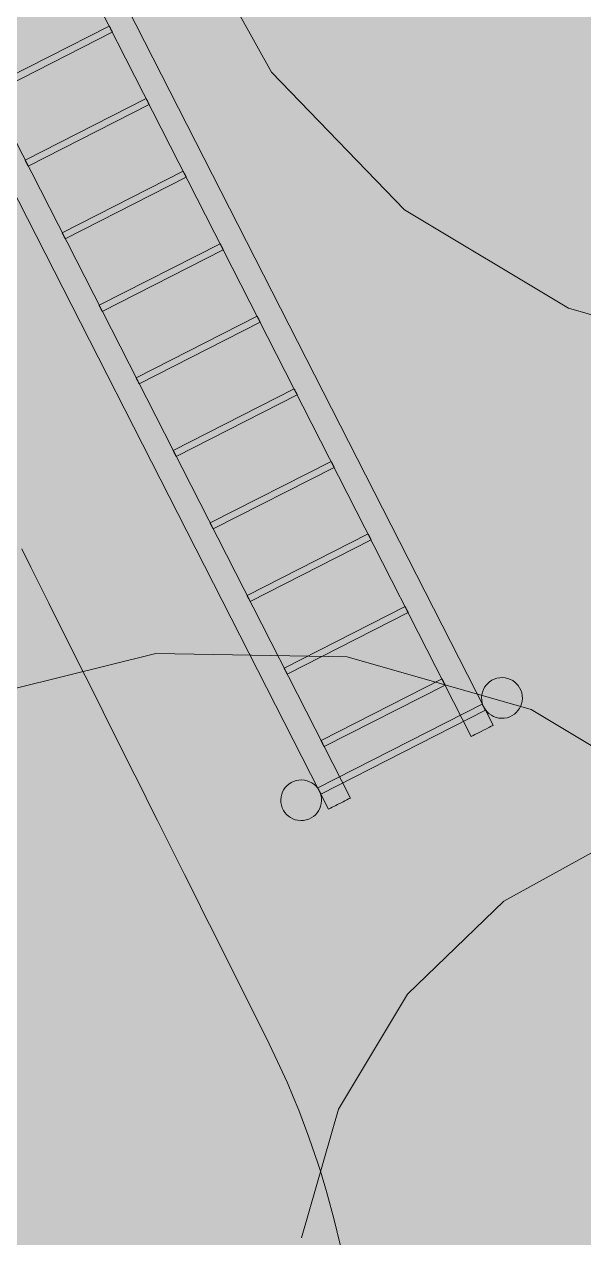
# Model space of a CAD drawing. Header units: millimetres. Extents: x -146962 to 322503, y -183624 to 284367.
# Drawn here: x 105204 to 107264, y 31929 to 36400 of the extents above; entities that cross this region are included whole.
import ezdxf

# ---------------------------------------------------------------- set-up
doc = ezdxf.new("R2010")
doc.units = ezdxf.units.MM
doc.layers.add('06_部屋の色', color=8, linetype='Continuous', lineweight=0)
doc.layers.add('30_敷地・外構', color=8, linetype='Continuous', lineweight=9)

msp = doc.modelspace()

# ---------------------------------------------------------------- hatches: boundary and pattern name
at = {"layer": '06_部屋の色', "true_color": 0xdde9cf}
msp.add_hatch(color=8, dxfattribs=at).paths.add_polyline_path([(83510.2, 29400.8), (83510.3, 31670.6), (83754.2, 32064.6), (83999.1, 32458.1), (84244.9, 32850.9), (84491.7, 33243.1), (84739.4, 33634.8), (84988.1, 34025.8), (85237.8, 34416.3), (85488.3, 34806.1), (85739.9, 35195.3), (85992.4, 35583.9), (86245.8, 35971.8), (86500.2, 36359.2), (86755.5, 36745.9), (87011.8, 37132), (87269, 37517.5), (87527.2, 37902.4), (87786.3, 38286.6), (88046.3, 38670.2), (88307.2, 39053.2), (88569.1, 39435.5), (88832, 39817.2), (89095.7, 40198.2), (89360.4, 40578.6), (89626, 40958.3), (89892.5, 41337.4), (90160, 41715.9), (90428.4, 42093.7), (90697.7, 42470.8), (90967.9, 42847.3), (91239, 43223.1), (91511.1, 43598.3), (91784.1, 43972.8), (92058, 44346.6), (92332.7, 44719.7), (92608.4, 45092.2), (92885.1, 45464), (93162.6, 45835.2), (93441, 46205.6), (93720.3, 46575.4), (94000.5, 46944.5), (94281.7, 47312.9), (94563.7, 47680.6), (94846.6, 48047.7), (95130.4, 48414), (95415.1, 48779.7), (95700.7, 49144.6), (95987.2, 49508.9), (96274.5, 49872.4), (96562.8, 50235.3), (96851.9, 50597.4), (97142, 50958.9), (97432.9, 51319.6), (97724.6, 51679.7), (98017.3, 52039), (98310.8, 52397.6), (98605.2, 52755.5), (98900.5, 53112.6), (99196.7, 53469.1), (99493.7, 53824.8), (99791.6, 54179.8), (100090.3, 54534), (100389.9, 54887.6), (100690.4, 55240.4), (100991.8, 55592.4), (101293.9, 55943.8), (101597, 56294.4), (101900.9, 56644.2), (102205.6, 56993.3), (102511.3, 57341.7), (102817.7, 57689.3), (103125, 58036.2), (103433.2, 58382.3), (103742.1, 58727.7), (104052, 59072.3), (104362.6, 59416.2), (104674.1, 59759.3), (104986.5, 60101.6), (105299.7, 60443.2), (105613.7, 60784), (105928.5, 61124.1), (106244.2, 61463.4), (106560.7, 61801.9), (106878, 62139.6), (107196.1, 62476.6), (107515.1, 62812.7), (107834.9, 63148.1), (108155.5, 63482.8), (108476.9, 63816.6), (108799.1, 64149.7), (109122.2, 64481.9), (109446, 64813.4), (109770.7, 65144.1), (110096.1, 65474), (110422.4, 65803.1), (110749.4, 66131.4), (111077.3, 66458.9), (111406, 66785.6), (111735.4, 67111.5), (112065.7, 67436.6), (112396.7, 67760.9), (112728.6, 68084.4), (113061.2, 68407.1), (113394.6, 68728.9), (113728.8, 69050), (114063.8, 69370.2), (114399.5, 69689.6), (114736, 70008.2), (115073.4, 70326), (115411.4, 70642.9), (115750.3, 70959.1), (116089.9, 71274.4), (116430.3, 71588.8), (116771.5, 71902.5), (117113.4, 72215.3), (117456.1, 72527.2), (117799.5, 72838.4), (118596.9, 72838.3), (118594.5, 29398.9)])
at = {"layer": '30_敷地・外構', "true_color": 0xcfe0b8}
for points in [[(105808.9, 38906.1), (106171.9, 39510.3), (106678.9, 39999.9), (107295.4, 40341.6), (107979.3, 40512.1), (108684, 40499.8), (109361.6, 40305.5), (109965.7, 39942.5), (110455.4, 39435.5), (110797.1, 38819), (110967.6, 38135.1), (110955.3, 37430.4), (110761, 36752.8), (110398, 36148.7), (109891, 35659.1), (109274.5, 35317.3), (108590.6, 35146.8), (107885.9, 35159.1), (107208.3, 35353.4), (106604.2, 35716.4), (106114.5, 36223.4), (105772.8, 36839.9), (105602.3, 37523.8), (105614.6, 38228.6)], [(103518.5, 32476.2), (103881.5, 33080.4), (104388.6, 33570), (105005, 33911.7), (105688.9, 34082.2), (106393.7, 34069.9), (107071.2, 33875.7), (107675.4, 33512.6), (108165, 33005.6), (108506.7, 32389.1), (108677.2, 31705.2), (108664.9, 31000.5), (108470.7, 30323), (108107.6, 29718.8), (107600.6, 29229.2), (106984.1, 28887.5), (106300.2, 28716.9), (105595.5, 28729.3), (104918, 28923.5), (104313.8, 29286.6), (103824.2, 29793.6), (103482.5, 30410), (103311.9, 31093.9), (103324.2, 31798.7)], [(107880.6, 33527.3), (108374, 33518.7), (108848.2, 33382.7), (109271.2, 33128.6), (109613.9, 32773.7), (109853.1, 32342.2), (109972.5, 31863.4), (109963.8, 31370.1), (109827.8, 30895.8), (109573.7, 30472.9), (109218.8, 30130.2), (108787.3, 29891), (108308.6, 29771.6), (107815.2, 29780.2), (107341, 29916.2), (106918, 30170.3), (106575.3, 30525.3), (106336.1, 30956.8), (106216.8, 31435.5), (106225.4, 31928.8), (106361.4, 32403.1), (106615.5, 32826), (106970.4, 33168.8), (107401.9, 33408)]]:
    msp.add_hatch(color=8, dxfattribs=at).paths.add_polyline_path(points)

# ---------------------------------------------------------------- linework, layer by layer
at = {"layer": '30_敷地・外構'}
for points in [[(105364.7, 36891), (106930.8, 33817), (106930.8, 33816.9), (106924.1, 33813.5), (106917.5, 33810.1), (106904.1, 33803.2), (106897.4, 33799.8), (106884, 33793), (106877.4, 33789.6), (106864, 33782.8), (106857.3, 33779.4), (106850.6, 33776), (105284.5, 36850.1)], [(110761, 36752.8), (110398, 36148.7), (109891, 35659.1), (109274.5, 35317.3), (108590.6, 35146.8), (107885.9, 35159.1), (107208.3, 35353.4), (106604.2, 35716.4), (106114.5, 36223.4), (105772.8, 36839.9)], [(104839, 36623.2), (106405.1, 33549.1), (106405.1, 33549), (106398.4, 33545.6), (106391.7, 33542.2), (106385.1, 33538.8), (106378.4, 33535.4), (106371.7, 33532), (106358.3, 33525.2), (106351.7, 33521.8), (106338.3, 33515), (106331.6, 33511.6), (106324.9, 33508.2), (104758.8, 36582.2)], [(105071.6, 36166.5), (105517.2, 36393.5), (105517.2, 36393.4), (105517.3, 36393.1), (105517.6, 36392.7), (105517.9, 36392), (105518.3, 36391.2), (105518.8, 36390.2), (105519.4, 36389), (105520.1, 36387.8), (105520.7, 36386.4), (105521.4, 36385), (105522.1, 36383.7), (105522.8, 36382.3), (105523.5, 36381), (105524.2, 36379.6), (105524.7, 36378.7), (105525.3, 36377.5), (105525.6, 36376.9), (105526.2, 36375.6), (105526.8, 36374.4), (105527.4, 36373.4), (105527.8, 36372.6), (105527.9, 36372.3), (105528.1, 36372), (105528.3, 36371.5), (105528.5, 36371.3), (105528.5, 36371.2), (105083, 36144.2)], [(105208.5, 35897.8), (105208.2, 35898.4), (105208, 35898.8), (105207.9, 35899.1), (105207.8, 35899.2), (105653.3, 36126.2), (105653.4, 36126.1), (105653.5, 36125.8), (105653.7, 36125.4), (105654.1, 36124.7), (105654.5, 36123.9), (105655, 36122.9), (105655.6, 36121.7), (105656.2, 36120.5), (105656.9, 36119.1), (105657.6, 36117.7), (105658.3, 36116.4), (105659, 36115), (105659.7, 36113.7), (105660.4, 36112.3), (105661.1, 36110.9), (105661.8, 36109.6), (105662.4, 36108.3), (105663, 36107.1), (105663.5, 36106.1), (105664, 36105.3), (105664.3, 36104.7), (105664.5, 36104.2), (105664.6, 36104.1), (105664.6, 36104), (105664.7, 36103.9), (105219.2, 35876.9), (105219.1, 35877), (105219, 35877.2), (105218.8, 35877.7), (105218.7, 35877.9), (105218.4, 35878.3), (105218, 35879.2), (105217.5, 35880.2), (105216.9, 35881.3), (105216.3, 35882.6), (105215.6, 35883.9), (105214.9, 35885.3), (105214.2, 35886.7), (105213.5, 35888), (105212.8, 35889.4), (105212.1, 35890.8), (105211.4, 35892.1), (105210.7, 35893.5), (105210.1, 35894.8), (105209.5, 35895.9), (105209, 35896.9), (105208.5, 35897.8)], [(105344.7, 35630.5), (105344.4, 35631.1), (105344.2, 35631.5), (105344, 35631.8), (105344, 35631.9), (105789.5, 35858.8), (105789.6, 35858.8), (105789.7, 35858.5), (105789.9, 35858.1), (105790.2, 35857.4), (105790.7, 35856.6), (105791.1, 35855.7), (105791.8, 35854.4), (105792.4, 35853.2), (105793.1, 35851.8), (105793.8, 35850.4), (105794.5, 35849), (105795.2, 35847.7), (105795.9, 35846.4), (105796.6, 35845), (105796.9, 35844.3), (105797.3, 35843.6), (105798, 35842.3), (105798.6, 35841), (105799.2, 35839.8), (105799.7, 35838.8), (105800.1, 35838), (105800.2, 35837.8), (105800.5, 35837.4), (105800.7, 35837), (105800.7, 35836.9), (105800.8, 35836.6), (105800.9, 35836.6), (105355.4, 35609.6), (105355.3, 35609.7), (105355.2, 35609.9), (105355, 35610.4), (105354.7, 35610.8), (105354.6, 35611), (105354.2, 35611.9), (105353.7, 35612.9), (105353.1, 35614), (105352.5, 35615.3), (105352, 35616.1), (105351.8, 35616.6), (105351.1, 35618), (105350.7, 35618.6), (105350.4, 35619.4), (105349.7, 35620.7), (105349, 35622.1), (105348.3, 35623.5), (105347.6, 35624.8), (105346.9, 35626.2), (105346.3, 35627.5), (105345.7, 35628.6), (105345.2, 35629.6), (105344.7, 35630.5)], [(105480.4, 35364.2), (105480.2, 35364.5), (105480.2, 35364.6), (105925.7, 35591.5), (105925.7, 35591.5), (105925.9, 35591.2), (105926.1, 35590.8), (105926.4, 35590.1), (105926.8, 35589.3), (105927.4, 35588.3), (105928, 35587.1), (105928.6, 35585.8), (105929.3, 35584.5), (105930, 35583.1), (105930.7, 35581.7), (105931.4, 35580.4), (105932.1, 35579.1), (105932.8, 35577.7), (105933.5, 35576.3), (105934.1, 35574.9), (105934.5, 35574.2), (105934.8, 35573.7), (105935.4, 35572.5), (105935.9, 35571.5), (105936.3, 35570.7), (105936.6, 35570.2), (105936.7, 35570), (105936.9, 35569.6), (105937, 35569.4), (105937, 35569.3), (105937, 35569.3), (105491.5, 35342.3), (105491.5, 35342.4), (105491.4, 35342.6), (105491.1, 35343.1), (105491.1, 35343.2), (105490.8, 35343.7), (105490.4, 35344.5), (105489.9, 35345.6), (105489.3, 35346.7), (105489, 35347.2), (105488.6, 35348), (105487.9, 35349.3), (105487.2, 35350.7), (105486.5, 35352.1), (105485.2, 35354.8), (105484.5, 35356), (105484.5, 35356.1), (105483.8, 35357.5), (105483.1, 35358.9), (105482.4, 35360.1), (105481.8, 35361.3), (105481.3, 35362.3), (105480.9, 35363.1), (105480.6, 35363.8), (105480.4, 35364.2)], [(105617.1, 35095.8), (105616.8, 35096.5), (105616.5, 35096.9), (105616.4, 35097.2), (105616.4, 35097.3), (106061.9, 35324.2), (106061.9, 35324.1), (106062.1, 35323.9), (106062.3, 35323.4), (106062.6, 35322.8), (106063, 35322), (106063.5, 35321), (106064.1, 35319.8), (106064.8, 35318.5), (106065.5, 35317.2), (106066.2, 35315.8), (106066.9, 35314.4), (106067.6, 35313.1), (106068.2, 35311.7), (106068.5, 35311.3), (106068.9, 35310.4), (106069.3, 35309.7), (106069.6, 35309), (106070.3, 35307.6), (106071, 35306.4), (106071.6, 35305.2), (106072.1, 35304.2), (106072.5, 35303.4), (106072.8, 35302.7), (106073.1, 35302.3), (106073.2, 35302), (106073.2, 35301.9), (105627.7, 35075), (105627.7, 35075.1), (105627.5, 35075.3), (105627.3, 35075.8), (105627.2, 35076), (105627, 35076.4), (105626.6, 35077.2), (105626.1, 35078.2), (105625.5, 35079.4), (105624.8, 35080.7), (105624.7, 35081), (105624.1, 35082), (105623.4, 35083.4), (105623, 35084.3), (105622.7, 35084.8), (105622, 35086.1), (105621.4, 35087.5), (105620.7, 35088.8), (105620, 35090.2), (105619.3, 35091.6), (105618.6, 35092.8), (105618, 35094), (105617.5, 35095), (105617.1, 35095.8)], [(105752.7, 34829.6), (105752.6, 34829.9), (105752.5, 34829.9), (106198.1, 35056.9), (106198.1, 35056.8), (106198.2, 35056.6), (106198.5, 35056.1), (106198.8, 35055.5), (106199.2, 35054.7), (106199.7, 35053.7), (106200.3, 35052.5), (106201, 35051.2), (106201.1, 35050.9), (106201.7, 35049.9), (106202.3, 35048.6), (106202.4, 35048.5), (106203.1, 35047.1), (106203.7, 35045.8), (106204.4, 35044.4), (106205.1, 35043.1), (106205.8, 35041.7), (106206.5, 35040.3), (106207.2, 35039.1), (106207.8, 35037.9), (106208.3, 35036.9), (106208.7, 35036.1), (106209, 35035.4), (106209.2, 35035), (106209.4, 35034.7), (106209.4, 35034.6), (105763.9, 34807.7), (105763.9, 34807.8), (105763.7, 34808), (105763.5, 34808.5), (105763.3, 34808.8), (105763.2, 34809.1), (105762.7, 34809.9), (105762.2, 34810.9), (105761.6, 34812.1), (105761, 34813.4), (105760.3, 34814.7), (105759.6, 34816.1), (105758.9, 34817.5), (105758.2, 34818.8), (105757.5, 34820.1), (105756.8, 34821.5), (105756.1, 34822.9), (105755.6, 34824), (105755.4, 34824.3), (105754.8, 34825.5), (105754.2, 34826.7), (105753.7, 34827.7), (105753.3, 34828.5), (105752.9, 34829.2), (105752.7, 34829.6)], [(105889.1, 34561.9), (105888.9, 34562.3), (105888.8, 34562.6), (105888.7, 34562.6), (106334.2, 34789.6), (106334.3, 34789.5), (106334.4, 34789.3), (106334.6, 34788.8), (106335, 34788.2), (106335.4, 34787.4), (106335.9, 34786.3), (106336.5, 34785.2), (106337.1, 34783.9), (106337.8, 34782.6), (106338.5, 34781.2), (106339.1, 34780.1), (106339.2, 34779.8), (106339.9, 34778.5), (106340.6, 34777.1), (106341.3, 34775.8), (106342, 34774.4), (106342.7, 34773), (106343.3, 34771.7), (106343.9, 34770.6), (106344.4, 34769.6), (106344.7, 34769.2), (106344.9, 34768.8), (106345.2, 34768.1), (106345.6, 34767.4), (106345.6, 34767.3), (105900.1, 34540.4), (105900, 34540.4), (105899.9, 34540.7), (105899.7, 34541.1), (105899.5, 34541.4), (105899.4, 34541.8), (105898.9, 34542.6), (105898.4, 34543.6), (105897.8, 34544.8), (105897.2, 34546.1), (105897, 34546.5), (105896.5, 34547.4), (105895.8, 34548.8), (105895.1, 34550.2), (105894.4, 34551.5), (105893.7, 34552.8), (105893.6, 34553.1), (105893, 34554.2), (105892.3, 34555.6), (105891.6, 34556.9), (105891, 34558.2), (105890.4, 34559.4), (105889.9, 34560.4), (105889.5, 34561.2), (105889.1, 34561.9)], [(106025.1, 34295), (106025, 34295.2), (106024.9, 34295.3), (106470.4, 34522.3), (106470.5, 34522.2), (106470.6, 34522), (106470.8, 34521.5), (106471.2, 34520.9), (106471.6, 34520), (106472.1, 34519), (106472.7, 34517.9), (106473.3, 34516.6), (106474, 34515.3), (106474.7, 34513.9), (106475.4, 34512.5), (106476.1, 34511.2), (106476.7, 34509.9), (106477.1, 34509.1), (106477.5, 34508.4), (106478.2, 34507.1), (106478.9, 34505.7), (106479.5, 34504.4), (106480.1, 34503.3), (106480.6, 34502.3), (106481.1, 34501.4), (106481.4, 34500.8), (106481.7, 34500.1), (106481.8, 34500), (106036.3, 34273.1), (106036.2, 34273.1), (106036.1, 34273.4), (106035.9, 34273.8), (106035.8, 34274), (106035.5, 34274.5), (106035.1, 34275.3), (106034.6, 34276.3), (106034, 34277.5), (106033.4, 34278.7), (106032.7, 34280.1), (106032, 34281.5), (106031.3, 34282.8), (106030.6, 34284.2), (106029.9, 34285.5), (106029.2, 34286.9), (106028.5, 34288.3), (106027.8, 34289.6), (106027.2, 34290.9), (106026.6, 34292.1), (106026.1, 34293.1), (106025.6, 34293.9), (106025.3, 34294.5), (106025.1, 34295)], [(106368.3, 31899.6), (106344.6, 31999.6), (106317.5, 32099.6), (106294.6, 32174.7), (106287, 32199.6), (106252.8, 32299.6), (106215, 32399.6), (106194.6, 32448.7), (106173.3, 32499.6), (106127.6, 32599.6), (106094.7, 32666.6), (106078.3, 32699.6), (106028.3, 32799.6), (105994.7, 32866.8), (105978.3, 32899.6), (105928.3, 32999.6), (105894.7, 33066.8), (105878.3, 33099.6), (105828.3, 33199.6), (105794.7, 33266.8), (105778.3, 33299.6), (105728.3, 33399.6), (105694.7, 33466.8), (105678.3, 33499.6), (105628.3, 33599.6), (105594.7, 33666.8), (105578.3, 33699.6), (105528.3, 33799.6), (105494.7, 33866.8), (105478.3, 33899.6), (105428.3, 33999.6), (105394.7, 34066.8), (105378.3, 34099.6), (105328.4, 34199.6), (105294.7, 34266.9), (105278.4, 34299.6), (105228.4, 34399.6), (105194.8, 34466.9)], [(106161.8, 34026.6), (106161.5, 34027.2), (106161.3, 34027.7), (106161.1, 34027.9), (106161.1, 34028), (106606.6, 34255), (106606.7, 34254.9), (106606.8, 34254.7), (106607, 34254.2), (106607.3, 34253.6), (106607.8, 34252.7), (106608.3, 34251.7), (106608.9, 34250.6), (106609.5, 34249.3), (106610.2, 34247.9), (106610.5, 34247.4), (106610.9, 34246.6), (106611.4, 34245.6), (106612.3, 34243.8), (106613, 34242.5), (106613.6, 34241.3), (106613.7, 34241.1), (106613.8, 34240.8), (106614.4, 34239.7), (106614.6, 34239.2), (106615.1, 34238.4), (106615.7, 34237.1), (106616.3, 34236), (106616.8, 34235), (106617.2, 34234.1), (106617.6, 34233.5), (106617.8, 34233), (106617.9, 34232.8), (106618, 34232.7), (106172.4, 34005.7), (106172.4, 34005.8), (106172.3, 34006.1), (106172, 34006.5), (106171.7, 34007.2), (106171.3, 34008), (106170.8, 34009), (106170.2, 34010.2), (106169.5, 34011.4), (106169.3, 34012), (106168.9, 34012.8), (106168.3, 34013.8), (106168.2, 34014.2), (106167.5, 34015.5), (106166.1, 34018.2), (106165.7, 34018.9), (106165.4, 34019.6), (106164.7, 34021), (106164, 34022.3), (106163.3, 34023.6), (106162.8, 34024.8), (106162.2, 34025.8), (106161.8, 34026.6)], [(103518.5, 32476.2), (103881.5, 33080.4), (104388.6, 33570), (105005, 33911.7), (105688.9, 34082.2), (106393.7, 34069.9), (107071.2, 33875.7), (107675.4, 33512.6), (108165, 33005.6), (108506.7, 32389.1), (108677.2, 31705.2), (108664.9, 31000.5), (108470.7, 30323), (108107.6, 29718.8), (107600.6, 29229.2)], [(106298, 33759.3), (106297.7, 33759.9), (106297.4, 33760.4), (106297.3, 33760.6), (106297.3, 33760.7), (106742.8, 33987.7), (106742.8, 33987.6), (106743, 33987.3), (106743.2, 33986.9), (106743.5, 33986.3), (106743.9, 33985.4), (106744.5, 33984.4), (106745, 33983.3), (106745.7, 33982), (106746.4, 33980.6), (106747.1, 33979.3), (106747.8, 33977.9), (106748.5, 33976.5), (106749.2, 33975.2), (106749.9, 33973.8), (106750.3, 33972.9), (106751, 33971.6), (106751.2, 33971.1), (106751.9, 33969.8), (106752.5, 33968.7), (106753, 33967.7), (106753.4, 33966.8), (106753.5, 33966.6), (106753.7, 33966.2), (106754, 33965.7), (106754.1, 33965.5), (106754.1, 33965.4), (106308.6, 33738.4), (106308.6, 33738.5), (106308.5, 33738.8), (106308.2, 33739.2), (106308, 33739.7), (106307.9, 33739.9), (106307.5, 33740.7), (106307, 33741.7), (106306.4, 33742.9), (106305.7, 33744.1), (106305.5, 33744.5), (106305, 33745.5), (106304.3, 33746.9), (106303.6, 33748.2), (106303, 33749.6), (106302.3, 33750.9), (106301.7, 33752), (106301.6, 33752.3), (106300.9, 33753.7), (106300.2, 33755), (106299.5, 33756.3), (106298.9, 33757.4), (106298.4, 33758.5), (106298, 33759.3)], [(106899.7, 33957.1), (106904.9, 33964.5), (106910.9, 33971.2), (106918.1, 33977.4), (106926.2, 33982.8), (106935.2, 33987.2), (106944.9, 33990.4), (106955.1, 33992.3), (106965.4, 33992.8), (106975.6, 33991.8), (106985.4, 33989.5), (106994.5, 33986.1), (107002.9, 33981.7), (107010.3, 33976.5), (107017, 33970.4), (107023.2, 33963.3), (107028.6, 33955.2), (107033, 33946.2), (107036.2, 33936.4), (107038.1, 33926.3), (107038.6, 33916), (107037.6, 33905.8), (107035.3, 33896), (107031.9, 33886.8), (107027.5, 33878.5), (107022.3, 33871.1), (107016.2, 33864.4), (107009.1, 33858.2), (107001, 33852.8), (106991.9, 33848.4), (106982.2, 33845.1), (106972.1, 33843.3), (106961.7, 33842.8), (106951.6, 33843.8), (106941.8, 33846), (106932.6, 33849.5), (106924.3, 33853.9), (106916.9, 33859.1), (106910.2, 33865.1), (106904, 33872.3), (106898.6, 33880.4), (106894.2, 33889.4), (106890.9, 33899.1), (106889.1, 33909.3), (106888.6, 33919.6), (106889.5, 33929.8), (106891.8, 33939.6), (106895.3, 33948.7), (106899.7, 33957.1)], [(106285.9, 33584.8), (106285.6, 33585.4), (106285.3, 33585.9), (106285.2, 33586.1), (106285.2, 33586.2), (106891.1, 33894.9), (106891.1, 33894.8), (106891.2, 33894.5), (106891.5, 33894.1), (106891.8, 33893.5), (106892.2, 33892.6), (106892.7, 33891.6), (106893.3, 33890.5), (106894, 33889.2), (106894.1, 33888.9), (106894.7, 33887.8), (106895.4, 33886.5), (106896.1, 33885.1), (106896.8, 33883.7), (106897.4, 33882.4), (106898.1, 33881), (106898.5, 33880.4), (106898.8, 33879.6), (106899.1, 33879.2), (106899.5, 33878.3), (106900.2, 33877), (106900.8, 33875.9), (106901.3, 33874.9), (106901.7, 33874), (106902, 33873.4), (106902.3, 33872.9), (106902.4, 33872.7), (106902.4, 33872.6), (106296.5, 33563.9), (106296.5, 33564), (106296.4, 33564.3), (106296.1, 33564.7), (106295.8, 33565.3), (106295.4, 33566.2), (106294.9, 33567.2), (106294.3, 33568.3), (106293.6, 33569.6), (106292.9, 33571), (106292.2, 33572.3), (106291.5, 33573.7), (106290.9, 33575.1), (106290.2, 33576.4), (106289.5, 33577.8), (106288.8, 33579.2), (106288.2, 33580.2), (106288.1, 33580.5), (106287.4, 33581.8), (106286.8, 33582.9), (106286.3, 33583.9), (106285.9, 33584.8)], [(106285.9, 33584.8), (106285.6, 33585.4), (106285.3, 33585.9), (106285.2, 33586.1), (106285.2, 33586.2), (106891.1, 33894.9), (106891.1, 33894.8), (106891.2, 33894.5), (106891.5, 33894.1), (106891.8, 33893.5), (106892.2, 33892.6), (106892.7, 33891.6), (106893.3, 33890.5), (106894, 33889.2), (106894.1, 33888.9), (106894.7, 33887.8), (106895.4, 33886.5), (106896.1, 33885.1), (106896.8, 33883.7), (106897.4, 33882.4), (106898.1, 33881), (106898.5, 33880.4), (106898.8, 33879.6), (106899.1, 33879.2), (106899.5, 33878.3), (106900.2, 33877), (106900.8, 33875.9), (106901.3, 33874.9), (106901.7, 33874), (106902, 33873.4), (106902.3, 33872.9), (106902.4, 33872.7), (106902.4, 33872.6), (106296.5, 33563.9), (106296.5, 33564), (106296.4, 33564.3), (106296.1, 33564.7), (106295.8, 33565.3), (106295.4, 33566.2), (106294.9, 33567.2), (106294.3, 33568.3), (106293.6, 33569.6), (106292.9, 33571), (106292.2, 33572.3), (106291.5, 33573.7), (106290.9, 33575.1), (106290.2, 33576.4), (106289.5, 33577.8), (106288.8, 33579.2), (106288.2, 33580.2), (106288.1, 33580.5), (106287.4, 33581.8), (106286.8, 33582.9), (106286.3, 33583.9), (106285.9, 33584.8)], [(106285.9, 33584.8), (106285.6, 33585.4), (106285.3, 33585.9), (106285.2, 33586.1), (106285.2, 33586.2), (106891.1, 33894.9), (106891.1, 33894.8), (106891.2, 33894.5), (106891.5, 33894.1), (106891.8, 33893.5), (106892.2, 33892.6), (106892.7, 33891.6), (106893.3, 33890.5), (106894, 33889.2), (106894.1, 33888.9), (106894.7, 33887.8), (106895.4, 33886.5), (106896.1, 33885.1), (106896.8, 33883.7), (106897.4, 33882.4), (106898.1, 33881), (106898.5, 33880.4), (106898.8, 33879.6), (106899.1, 33879.2), (106899.5, 33878.3), (106900.2, 33877), (106900.8, 33875.9), (106901.3, 33874.9), (106901.7, 33874), (106902, 33873.4), (106902.3, 33872.9), (106902.4, 33872.7), (106902.4, 33872.6), (106296.5, 33563.9), (106296.5, 33564), (106296.4, 33564.3), (106296.1, 33564.7), (106295.8, 33565.3), (106295.4, 33566.2), (106294.9, 33567.2), (106294.3, 33568.3), (106293.6, 33569.6), (106292.9, 33571), (106292.2, 33572.3), (106291.5, 33573.7), (106290.9, 33575.1), (106290.2, 33576.4), (106289.5, 33577.8), (106288.8, 33579.2), (106288.2, 33580.2), (106288.1, 33580.5), (106287.4, 33581.8), (106286.8, 33582.9), (106286.3, 33583.9), (106285.9, 33584.8)], [(106160.1, 33580.3), (106165.3, 33587.7), (106171.4, 33594.4), (106178.5, 33600.6), (106186.6, 33606), (106195.7, 33610.4), (106205.4, 33613.7), (106215.5, 33615.5), (106225.9, 33616), (106236, 33615), (106245.8, 33612.8), (106255, 33609.3), (106263.3, 33604.9), (106270.7, 33599.7), (106277.4, 33593.7), (106283.6, 33586.5), (106289, 33578.4), (106293.5, 33569.4), (106296.7, 33559.7), (106298.5, 33549.5), (106299, 33539.2), (106298.1, 33529), (106295.8, 33519.2), (106292.3, 33510.1), (106287.9, 33501.7), (106282.7, 33494.3), (106276.7, 33487.6), (106269.5, 33481.4), (106261.4, 33476), (106252.4, 33471.6), (106242.7, 33468.4), (106232.5, 33466.5), (106222.2, 33466), (106212, 33467), (106202.2, 33469.3), (106193.1, 33472.7), (106184.7, 33477.1), (106177.3, 33482.3), (106170.6, 33488.4), (106164.4, 33495.5), (106159, 33503.6), (106154.6, 33512.6), (106151.4, 33522.4), (106149.5, 33532.5), (106149, 33542.8), (106150, 33553), (106152.3, 33562.8), (106155.7, 33572), (106160.1, 33580.3)], [(106225.4, 31928.8), (106361.4, 32403.1), (106615.5, 32826), (106970.4, 33168.8), (107401.9, 33408), (107880.6, 33527.3)]]:
    msp.add_lwpolyline(points, dxfattribs=at)

doc.saveas('drawing.dxf')
